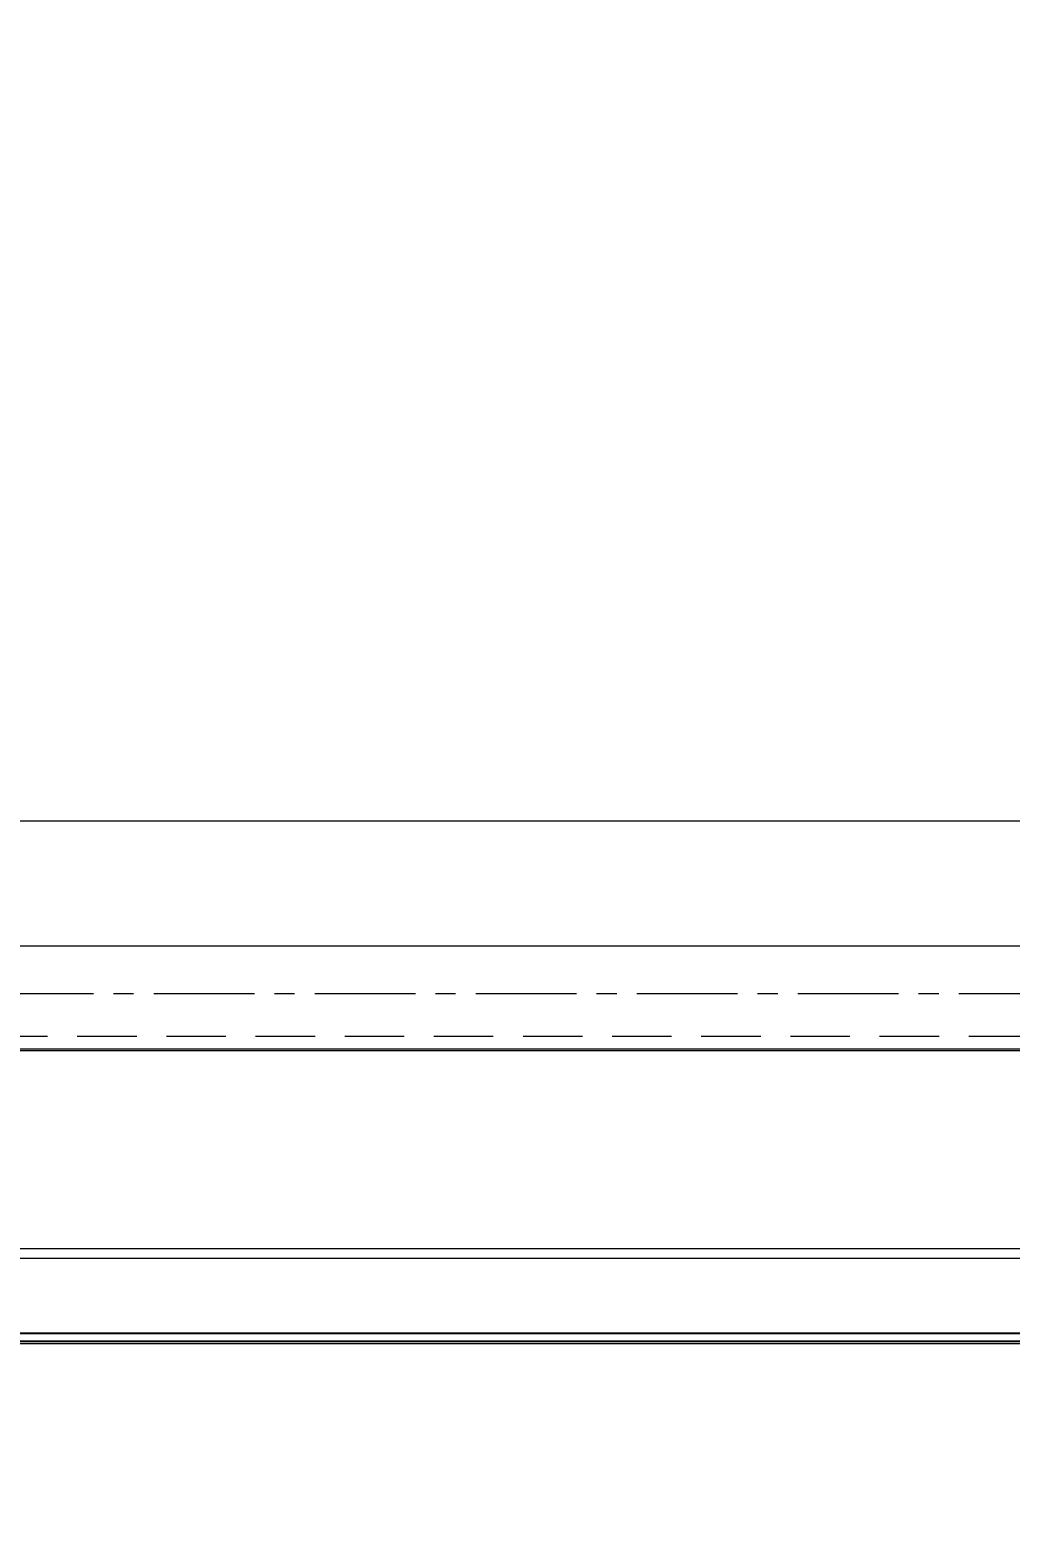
# Model space of a CAD drawing. Header units: millimetres. Extents: x -243837 to -5443, y 40 to 285140.
# Drawn here: x -165917 to -165299, y 77825 to 78766 of the extents above; entities that cross this region are included whole.
import ezdxf

# ---------------------------------------------------------------- set-up
doc = ezdxf.new("R2010")
doc.units = ezdxf.units.MM
for name, pattern in [('CENTER', [50.8, 31.75, -6.35, 6.35, -6.35]), ('CENTER2', [1.125, 0.75, -0.125, 0.125, -0.125]), ('HIDDEN', [0.375, 0.25, -0.125])]:
    doc.linetypes.add(name, pattern=pattern)
doc.layers.add('1', color=7, linetype='Continuous')
for name, color, linetype, lineweight in [('2', 3, 'Continuous', 20), ('DIM', 1, 'Continuous', 9), ('R-CENTER', 1, 'CENTER2', 5), ('R-HIDDEN', 3, 'HIDDEN', 9), ('R-OBJECT', 2, 'Continuous', 20)]:
    doc.layers.add(name, color=color, linetype=linetype, lineweight=lineweight)
doc.styles.add('KA', font='romans.shx', dxfattribs={"width": 0.7})
doc.dimstyles.new('rakesh', dxfattribs={"dimscale": 160, "dimtxt": 2.5, "dimasz": 1, "dimexe": 0.8, "dimexo": 0.8, "dimgap": 1, "dimtad": 1, "dimdec": 0, "dimzin": 0, "dimdsep": 46, "dimtxsty": 'KA', "dimblk": 'OBLIQUE', "dimcen": 1.5, "dimclrd": 1, "dimclre": 1, "dimclrt": 2, "dimadec": 0, "dimazin": 0, "dimtfac": 1, "dimtdec": 0, "dimtmove": 0, "dimatfit": 2, "dimfxl": 0, "dimtolj": 1, "dimtzin": 0, "dimlwd": -1, "dimlwe": -1, "dimarcsym": 1})

# ---------------------------------------------------------------- blocks, each defined once
blk = doc.blocks.new('_Oblique')
at = {"color": 0, "linetype": 'ByBlock', "lineweight": -2}
blk.add_line((-0.5, -0.5), (0.5, 0.5), dxfattribs=at)
blk = doc.blocks.new('*D188')
at = {"layer": 'DEFPOINTS', "color": 0, "ltscale": 10, "transparency": 16777216}
for p in [(-106759.94, 78766.01, 169.38), (-190509.57, 78267.14, 181.7), (-106759.94, 68629.34)]:
    blk.add_point(p, dxfattribs=at)
at = {"layer": 'DIM', "color": 1, "ltscale": 10, "transparency": 16777216}
for p, q in [((-106759.94, 78638.01), (-106759.94, 68437.34)), ((-190509.57, 78139.14), (-190509.57, 68437.34)), ((-190509.57, 68629.34), (-106759.94, 68629.34))]:
    blk.add_line(p, q, dxfattribs=at)
at = {"layer": 'DIM', "color": 1, "ltscale": 10, "transparency": 16777216, "xscale": 160, "yscale": 160, "zscale": 160, "rotation": 180}
blk.add_blockref('_Oblique', (-190509.57, 68629.34), dxfattribs=at)
at = {"layer": 'DIM', "color": 1, "ltscale": 10, "transparency": 16777216, "xscale": 160, "yscale": 160, "zscale": 160}
blk.add_blockref('_Oblique', (-106759.94, 68629.34), dxfattribs=at)
at = {"layer": 'DIM', "color": 2, "ltscale": 10, "transparency": 16777216, "insert": (-150134.75, 69094.1), "char_height": 400, "attachment_point": 5, "style": 'KA'}
blk.add_mtext('\\A1;83750 (HORIZONTAL PULLEY CRS.)', dxfattribs=at)
blk = doc.blocks.new('A$C6AB57934')
at = {"layer": '1', "color": 6, "lineweight": 9}
blk.add_line((0, -645, 0), (17426.88, -645), dxfattribs=at)
at = {"layer": '2', "color": 6, "lineweight": 9}
for p, q in [((-140, -770, 0), (17566.88, -770)), ((-140, -776, 0), (17566.88, -776))]:
    blk.add_line(p, q, dxfattribs=at)
blk.add_lwpolyline([(17566.88, -770), (17566.88, -830), (-140, -830), (-140, -770)], dxfattribs=at)
blk = doc.blocks.new('A$C21B33FEA')
at = {"color": 2}
for p, q in [((16457.84, 28.4, 7358.3), (-65014.69, 28.41, 7358.3)), ((16457.84, 23.4, 7358.3), (-65014.69, 23.41, 7358.3))]:
    blk.add_line(p, q, dxfattribs=at)

msp = doc.modelspace()

# ---------------------------------------------------------------- linework, layer by layer
at = {"layer": 'R-CENTER', "color": 1, "linetype": 'CENTER', "ltscale": 2}
msp.add_line((-189410.4, 78158.27, -209.92), (-116541.66, 78157.24, -209.92), dxfattribs=at)
at = {"layer": 'R-HIDDEN', "ltscale": 150}
msp.add_line((-189006.18, 78131.26, -209.92), (-116541.66, 78130.24, -209.92), dxfattribs=at)
at = {"layer": 'R-OBJECT'}
for p, q in [((-189892.71, 78267.12, -169.38), (-116541.66, 78266.05, -169.38)), ((-189410.4, 78188.27, -169.38), (-116541.66, 78187.24, -169.38)), ((-189410.4, 78123.27, -169.38), (-116541.66, 78122.24, -169.38))]:
    msp.add_line(p, q, dxfattribs=at)

# ---------------------------------------------------------------- block references
at = {"color": 4}
msp.add_blockref('A$C21B33FEA', (-124126.13, 77914.84, -7358.3), dxfattribs=at)
at = {"layer": 'R-OBJECT', "ltscale": 10}
msp.add_blockref('A$C6AB57934', (-169233.23, 78766.86, -207.26), dxfattribs=at)

# ---------------------------------------------------------------- dimensions: what is measured, and where the dimension line sits
at = {"layer": 'DIM', "ltscale": 10}
dim = msp.add_linear_dim(base=(-106759.94, 68629.34, -169.38), p1=(-190509.57, 78267.14, 12.32), p2=(-106759.94, 78766.01, 0), text='<> (HORIZONTAL PULLEY CRS.)', dimstyle='rakesh', override={"dimexe": 1.2, "dimfxl": 1.5}, dxfattribs=at)
dim.commit()
dim.dimension.update_dxf_attribs({"geometry": '*D188', "text_midpoint": (-150134.75, 68629.34, -169.38), "dimtype": 160})

doc.saveas('drawing.dxf')
